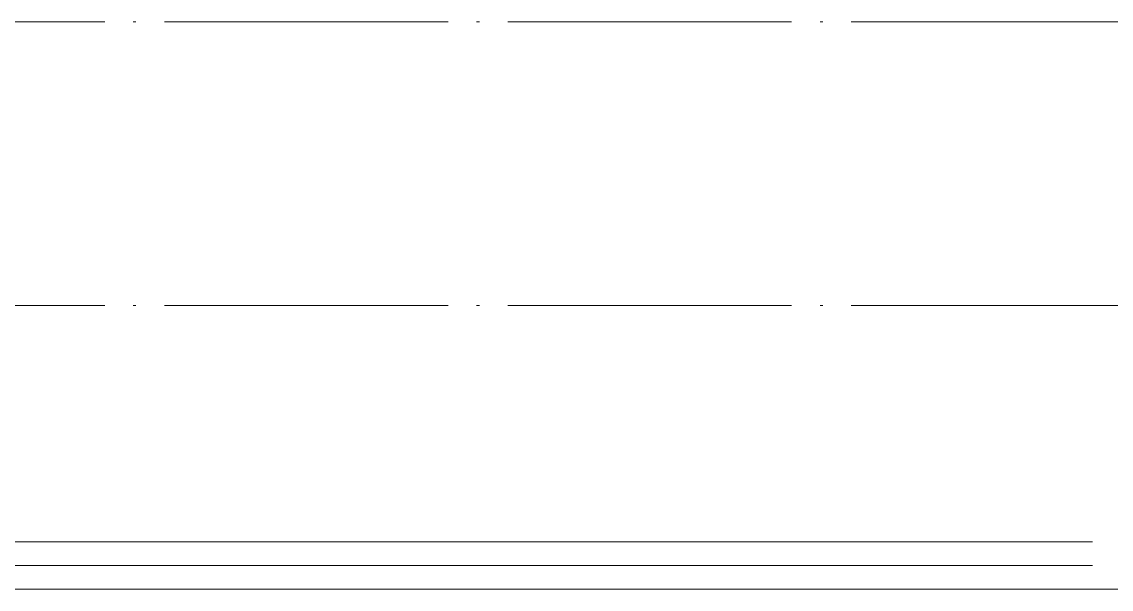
# Model space of a CAD drawing. Extents: x -518115 to 790560, y -210384 to 1628073.
# Drawn here: x 426703 to 429006, y 595449 to 596649 of the extents above; entities that cross this region are included whole.
import ezdxf

# ---------------------------------------------------------------- set-up
doc = ezdxf.new("R2010")
doc.units = 0
doc.header["$LTSCALE"] = 1000
doc.header["$MEASUREMENT"] = 0
doc.linetypes.add('DOTE', pattern=[2.42, 2, -0.2, 0.02, -0.2])
for name, color, linetype, lineweight in [('DOTE', 19, 'DOTE', 9), ('平面-栏杆', 135, 'Continuous', 15), ('平面-看线', 45, 'Continuous', 15)]:
    doc.layers.add(name, color=color, linetype=linetype, lineweight=lineweight)

# ---------------------------------------------------------------- blocks, each defined once
blk = doc.blocks.new('HFHFTHFD')
at = {"layer": 'DOTE', "linetype": 'DOTE', "ltscale": 0.3}
for p, q in [((472616.6, 596648.8), (418616.6, 596648.8)), ((472616.6, 596048.8), (418616.6, 596048.8)), ((472616.6, 595448.8), (418616.6, 595448.8))]:
    blk.add_line(p, q, dxfattribs=at)

msp = doc.modelspace()

# ---------------------------------------------------------------- linework, layer by layer
at = {"layer": '平面-栏杆'}
for points in [[(428966.6, 595498.8), (424316.6, 595498.8)], [(428966.6, 595448.8), (424316.6, 595448.8)]]:
    msp.add_lwpolyline(points, dxfattribs=at)
at = {"layer": '平面-看线'}
msp.add_lwpolyline([(428966.6, 595548.8), (424316.6, 595548.8)], dxfattribs=at)

# ---------------------------------------------------------------- block references
msp.add_blockref('HFHFTHFD', (0, 0))

doc.saveas('drawing.dxf')
